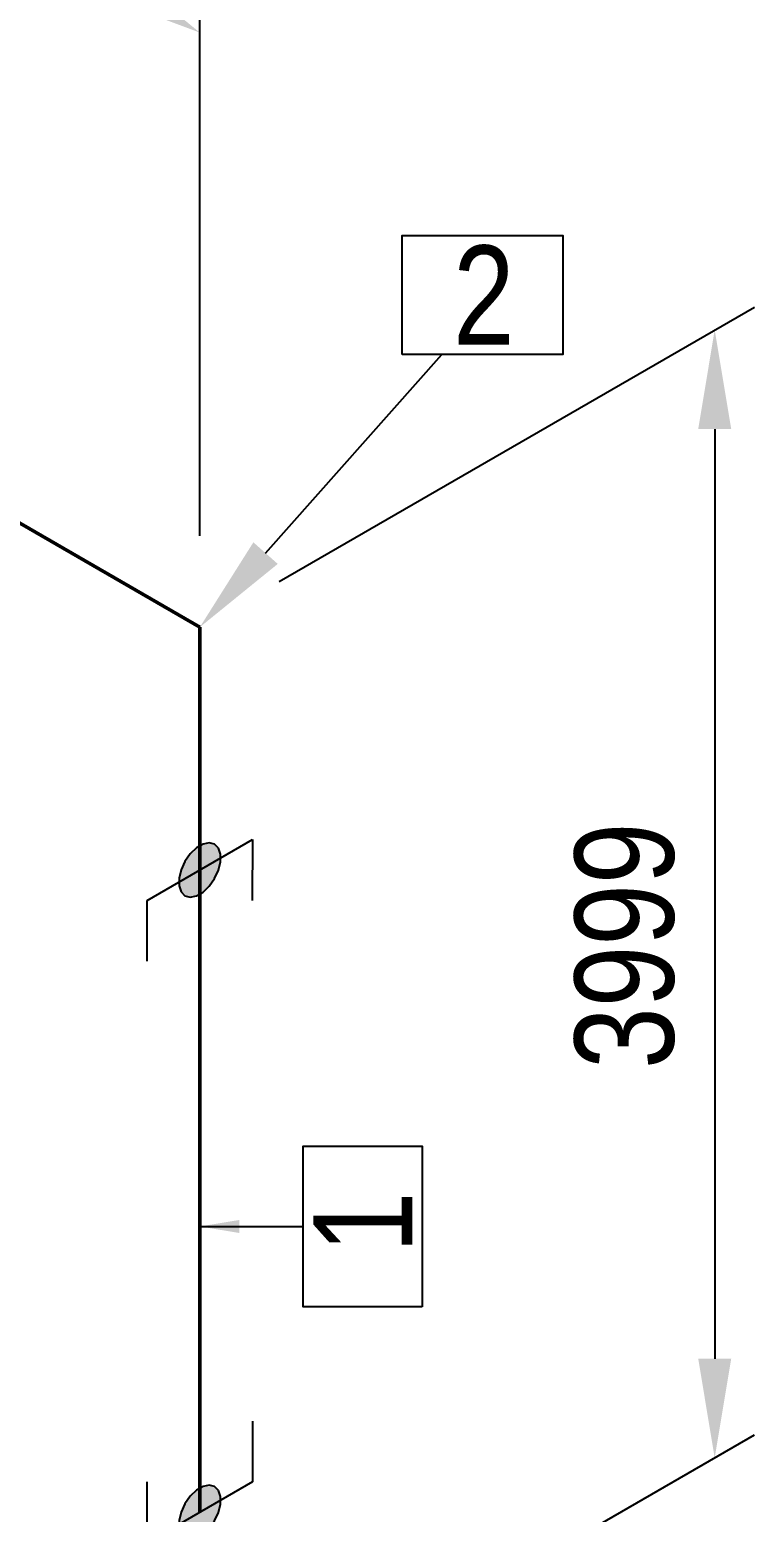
# Model space of a CAD drawing. Header units: millimetres. Extents: x 0 to 594, y 0 to 420.
# Drawn here: x 338.6 to 356.88, y 177.68 to 215.08 of the extents above; entities that cross this region are included whole.
import ezdxf
from ezdxf import colors
from ezdxf.entities.mleader import LeaderData, LeaderLine
from ezdxf.enums import TextEntityAlignment as Align
from ezdxf.math import Vec2, Vec3

# ---------------------------------------------------------------- set-up
doc = ezdxf.new("R2010")
doc.units = ezdxf.units.MM
doc.header["$LTSCALE"] = 0.25
for name, color, linetype in [('용접', 1, 'Continuous'), ('주석', 7, 'Continuous'), ('치수', 1, 'Continuous')]:
    doc.layers.add(name, color=color, linetype=linetype)
doc.layers.add('파이프 작은 보어', color=30, linetype='Continuous', lineweight=50)
doc.styles.add('AdskIsoAnnotation', font='arial.ttf', dxfattribs={"width": 0.8, "height": 1})
doc.styles.add('AdskIsoMetric', font='arial.ttf', dxfattribs={"width": 0.8, "height": 2.5})
doc.styles.add('AdskIsoMetric-30', font='arial.ttf', dxfattribs={"width": 0.8, "height": 2.5})
doc.styles.get("Standard").update_dxf_attribs({"font": 'arial.ttf'})
doc.dimstyles.new('AdskIsoMetric', dxfattribs={"dimtxt": 2.5, "dimasz": 2.5, "dimexe": 1, "dimexo": 2, "dimgap": 0.8, "dimtad": 1, "dimdec": 0, "dimrnd": 1, "dimzin": 0, "dimdsep": 46, "dimtxsty": 'AdskIsoMetric', "dimcen": 0, "dimclrt": 7, "dimadec": 0, "dimazin": 0, "dimtfac": 1, "dimtdec": 0, "dimtmove": 1, "dimatfit": 3, "dimfxl": 0, "dimfrac": 2, "dimtolj": 1, "dimtzin": 0, "dimarcsym": 0})

# ---------------------------------------------------------------- blocks, each defined once
blk = doc.blocks.new('*D58')
at = {"layer": 'Defpoints', "color": 0}
for p in [(342.891, 200.007), (355.881, 179.055), (342.891, 171.555)]:
    blk.add_point(p, dxfattribs=at)
at = {"layer": '치수', "color": 0, "lineweight": -2}
for p, q in [((344.891, 201.161), (356.881, 208.084)), ((355.881, 205.007), (355.881, 181.555)), ((344.891, 172.71), (356.881, 179.633))]:
    blk.add_line(p, q, dxfattribs=at)
at = {"layer": '치수', "color": 0}
for points in [[(355.465, 205.007), (356.298, 205.007), (355.881, 207.507)], [(355.465, 181.555), (356.298, 181.555), (355.881, 179.055)]]:
    blk.add_solid(points, dxfattribs=at)
at = {"layer": '치수', "color": 7, "insert": (353.615, 191.972), "char_height": 2.5, "attachment_point": 5, "rotation": 90, "style": 'AdskIsoMetric-30'}
blk.add_mtext('\\A1;3999', dxfattribs=at)
blk = doc.blocks.new('*D59')
at = {"layer": 'Defpoints', "color": 0}
for p in [(342.891, 215.007), (317.91, 214.429), (342.891, 200.007)]:
    blk.add_point(p, dxfattribs=at)
at = {"layer": '치수', "color": 0, "lineweight": -2}
for p, q in [((317.91, 216.739), (317.91, 230.584)), ((320.075, 228.179), (340.726, 216.257)), ((342.891, 202.316), (342.891, 216.161))]:
    blk.add_line(p, q, dxfattribs=at)
at = {"layer": '치수', "color": 0}
for points in [[(320.284, 228.54), (319.867, 227.818), (317.91, 229.429)], [(340.934, 216.617), (340.517, 215.896), (342.891, 215.007)]]:
    blk.add_solid(points, dxfattribs=at)
at = {"layer": '치수', "color": 7, "insert": (330.84, 224.581), "char_height": 2.5, "attachment_point": 5, "rotation": 330, "style": 'AdskIsoMetric-30'}
blk.add_mtext('\\A1;7990', dxfattribs=at)
blk = doc.blocks.new('엘보우-7-Iso2DSkew90')
at = {"color": 0, "linetype": 'ByBlock', "lineweight": -2, "extrusion": (0.707107, 0.408248, -0.57735)}
for p, q in [((-5.303, 3.062), (0, 0)), ((0, 0), (0, -6.124)), ((0, 0), (0, 0))]:
    blk.add_line(p, q, dxfattribs=at)
blk = doc.blocks.new('SocketWeld-2-IsoRight')
blk.add_hatch(color=256).paths.add_polyline_path([(0.0055, -0.0435), (0.0057, -0.0436), (0.006, -0.0436), (0.0062, -0.0436), (0.0064, -0.0437), (0.0066, -0.0437), (0.0068, -0.0438), (0.007, -0.0438), (0.0072, -0.0439), (0.0075, -0.0439), (0.0077, -0.0439), (0.0079, -0.044), (0.0081, -0.044), (0.0083, -0.0441), (0.0085, -0.0441), (0.0088, -0.0442), (0.009, -0.0442), (0.0092, -0.0443), (0.0094, -0.0443), (0.0096, -0.0443), (0.0098, -0.0444), (0.01, -0.0444), (0.0103, -0.0445), (0.0105, -0.0445), (0.0107, -0.0446), (0.0109, -0.0446), (0.0111, -0.0446), (0.0113, -0.0447), (0.0115, -0.0447), (0.0118, -0.0448), (0.012, -0.0448), (0.0122, -0.0449), (0.0124, -0.0449), (0.0126, -0.0449), (0.0128, -0.045), (0.013, -0.045), (0.0133, -0.0451), (0.0135, -0.0451), (0.0137, -0.0452), (0.0139, -0.0452), (0.0141, -0.0453), (0.0143, -0.0453), (0.0145, -0.0453), (0.0148, -0.0454), (0.015, -0.0454), (0.0152, -0.0455), (0.0154, -0.0455), (0.0156, -0.0456), (0.0158, -0.0456), (0.0161, -0.0456), (0.0161, -0.0456), (0.0162, -0.0456), (0.0164, -0.0455), (0.0166, -0.0455), (0.0168, -0.0455), (0.017, -0.0454), (0.0171, -0.0454), (0.0173, -0.0453), (0.0175, -0.0453), (0.0177, -0.0452), (0.0179, -0.0452), (0.0181, -0.0451), (0.0182, -0.0451), (0.0184, -0.045), (0.0186, -0.045), (0.0188, -0.0449), (0.019, -0.0449), (0.0192, -0.0448), (0.0193, -0.0448), (0.0195, -0.0447), (0.0197, -0.0447), (0.0199, -0.0446), (0.0201, -0.0446), (0.0203, -0.0445), (0.0204, -0.0445), (0.0206, -0.0444), (0.0208, -0.0444), (0.021, -0.0444), (0.0212, -0.0443), (0.0213, -0.0443), (0.0215, -0.0442), (0.0217, -0.0442), (0.0219, -0.0441), (0.0221, -0.0441), (0.0223, -0.044), (0.0224, -0.044), (0.0226, -0.0439), (0.0228, -0.0439), (0.023, -0.0438), (0.0232, -0.0438), (0.0234, -0.0437), (0.0235, -0.0437), (0.0237, -0.0436), (0.0239, -0.0436), (0.0241, -0.0435), (0.0243, -0.0435), (0.0245, -0.0434), (0.0246, -0.0434), (0.0248, -0.0433), (0.025, -0.0433), (0.025, -0.0433), (0.0251, -0.0432), (0.0253, -0.043), (0.0254, -0.0429), (0.0255, -0.0428), (0.0257, -0.0426), (0.0258, -0.0425), (0.0259, -0.0424), (0.0261, -0.0422), (0.0262, -0.0421), (0.0263, -0.042), (0.0265, -0.0418), (0.0266, -0.0417), (0.0267, -0.0416), (0.0269, -0.0414), (0.027, -0.0413), (0.0271, -0.0412), (0.0273, -0.041), (0.0274, -0.0409), (0.0275, -0.0408), (0.0277, -0.0406), (0.0278, -0.0405), (0.0279, -0.0403), (0.0281, -0.0402), (0.0282, -0.0401), (0.0283, -0.0399), (0.0284, -0.0398), (0.0286, -0.0397), (0.0287, -0.0395), (0.0288, -0.0394), (0.029, -0.0393), (0.0291, -0.0391), (0.0292, -0.039), (0.0294, -0.0389), (0.0295, -0.0387), (0.0296, -0.0386), (0.0298, -0.0385), (0.0299, -0.0383), (0.03, -0.0382), (0.0302, -0.0381), (0.0303, -0.0379), (0.0304, -0.0378), (0.0306, -0.0377), (0.0307, -0.0375), (0.0308, -0.0374), (0.031, -0.0373), (0.0311, -0.0371), (0.0312, -0.037), (0.0314, -0.0369), (0.0315, -0.0367), (0.0315, -0.0367), (0.0316, -0.0365), (0.0316, -0.0363), (0.0317, -0.0361), (0.0318, -0.0359), (0.0319, -0.0357), (0.0319, -0.0355), (0.032, -0.0353), (0.0321, -0.0351), (0.0321, -0.0349), (0.0322, -0.0346), (0.0323, -0.0344), (0.0323, -0.0342), (0.0324, -0.034), (0.0325, -0.0338), (0.0325, -0.0336), (0.0326, -0.0334), (0.0327, -0.0332), (0.0328, -0.033), (0.0328, -0.0328), (0.0329, -0.0326), (0.033, -0.0324), (0.033, -0.0322), (0.0331, -0.0319), (0.0332, -0.0317), (0.0332, -0.0315), (0.0333, -0.0313), (0.0334, -0.0311), (0.0335, -0.0309), (0.0335, -0.0307), (0.0336, -0.0305), (0.0337, -0.0303), (0.0337, -0.0301), (0.0338, -0.0299), (0.0339, -0.0297), (0.0339, -0.0295), (0.034, -0.0292), (0.0341, -0.029), (0.0342, -0.0288), (0.0342, -0.0286), (0.0343, -0.0284), (0.0344, -0.0282), (0.0344, -0.028), (0.0345, -0.0278), (0.0346, -0.0276), (0.0346, -0.0274), (0.0347, -0.0272), (0.0348, -0.027), (0.0349, -0.0268), (0.0349, -0.0265), (0.0349, -0.0265), (0.0349, -0.0263), (0.0349, -0.026), (0.0349, -0.0258), (0.0349, -0.0255), (0.0349, -0.0252), (0.0349, -0.025), (0.0349, -0.0247), (0.0349, -0.0245), (0.0349, -0.0242), (0.0349, -0.0239), (0.0349, -0.0237), (0.0349, -0.0234), (0.0349, -0.0232), (0.0349, -0.0229), (0.0349, -0.0226), (0.0349, -0.0224), (0.0349, -0.0221), (0.0349, -0.0219), (0.0349, -0.0216), (0.0349, -0.0213), (0.0349, -0.0211), (0.0349, -0.0208), (0.0349, -0.0206), (0.0349, -0.0203), (0.0349, -0.02), (0.0349, -0.0198), (0.0349, -0.0195), (0.0349, -0.0192), (0.0349, -0.019), (0.0349, -0.0187), (0.0349, -0.0185), (0.0349, -0.0182), (0.0349, -0.0179), (0.0349, -0.0177), (0.0349, -0.0174), (0.0349, -0.0172), (0.0349, -0.0169), (0.0349, -0.0166), (0.0349, -0.0164), (0.0349, -0.0161), (0.0349, -0.0159), (0.0349, -0.0156), (0.0349, -0.0153), (0.0349, -0.0151), (0.0349, -0.0148), (0.0349, -0.0146), (0.0349, -0.0143), (0.0349, -0.014), (0.0349, -0.0138), (0.0349, -0.0138), (0.0349, -0.0135), (0.0348, -0.0132), (0.0347, -0.0129), (0.0346, -0.0126), (0.0346, -0.0123), (0.0345, -0.012), (0.0344, -0.0118), (0.0344, -0.0115), (0.0343, -0.0112), (0.0342, -0.0109), (0.0342, -0.0106), (0.0341, -0.0103), (0.034, -0.01), (0.0339, -0.0097), (0.0339, -0.0095), (0.0338, -0.0092), (0.0337, -0.0089), (0.0337, -0.0086), (0.0336, -0.0083), (0.0335, -0.008), (0.0335, -0.0077), (0.0334, -0.0074), (0.0333, -0.0071), (0.0332, -0.0069), (0.0332, -0.0066), (0.0331, -0.0063), (0.033, -0.006), (0.033, -0.0057), (0.0329, -0.0054), (0.0328, -0.0051), (0.0328, -0.0048), (0.0327, -0.0046), (0.0326, -0.0043), (0.0325, -0.004), (0.0325, -0.0037), (0.0324, -0.0034), (0.0323, -0.0031), (0.0323, -0.0028), (0.0322, -0.0025), (0.0321, -0.0022), (0.0321, -0.002), (0.032, -0.0017), (0.0319, -0.0014), (0.0319, -0.0011), (0.0318, -0.0008), (0.0317, -0.0005), (0.0316, -0.0002), (0.0316, 0.0001), (0.0315, 0.0003), (0.0315, 0.0003), (0.0314, 0.0006), (0.0312, 0.0009), (0.0311, 0.0012), (0.031, 0.0015), (0.0308, 0.0018), (0.0307, 0.0021), (0.0306, 0.0024), (0.0304, 0.0026), (0.0303, 0.0029), (0.0302, 0.0032), (0.03, 0.0035), (0.0299, 0.0038), (0.0298, 0.0041), (0.0296, 0.0044), (0.0295, 0.0047), (0.0294, 0.0049), (0.0292, 0.0052), (0.0291, 0.0055), (0.029, 0.0058), (0.0288, 0.0061), (0.0287, 0.0064), (0.0286, 0.0067), (0.0284, 0.007), (0.0283, 0.0072), (0.0282, 0.0075), (0.0281, 0.0078), (0.0279, 0.0081), (0.0278, 0.0084), (0.0277, 0.0087), (0.0275, 0.009), (0.0274, 0.0093), (0.0273, 0.0095), (0.0271, 0.0098), (0.027, 0.0101), (0.0269, 0.0104), (0.0267, 0.0107), (0.0266, 0.011), (0.0265, 0.0113), (0.0263, 0.0116), (0.0262, 0.0118), (0.0261, 0.0121), (0.0259, 0.0124), (0.0258, 0.0127), (0.0257, 0.013), (0.0255, 0.0133), (0.0254, 0.0136), (0.0253, 0.0139), (0.0251, 0.0141), (0.025, 0.0144), (0.025, 0.0144), (0.0248, 0.0147), (0.0246, 0.015), (0.0245, 0.0152), (0.0243, 0.0155), (0.0241, 0.0157), (0.0239, 0.016), (0.0237, 0.0162), (0.0235, 0.0165), (0.0234, 0.0168), (0.0232, 0.017), (0.023, 0.0173), (0.0228, 0.0175), (0.0226, 0.0178), (0.0224, 0.0181), (0.0223, 0.0183), (0.0221, 0.0186), (0.0219, 0.0188), (0.0217, 0.0191), (0.0215, 0.0193), (0.0213, 0.0196), (0.0212, 0.0199), (0.021, 0.0201), (0.0208, 0.0204), (0.0206, 0.0206), (0.0204, 0.0209), (0.0203, 0.0212), (0.0201, 0.0214), (0.0199, 0.0217), (0.0197, 0.0219), (0.0195, 0.0222), (0.0193, 0.0225), (0.0192, 0.0227), (0.019, 0.023), (0.0188, 0.0232), (0.0186, 0.0235), (0.0184, 0.0237), (0.0182, 0.024), (0.0181, 0.0243), (0.0179, 0.0245), (0.0177, 0.0248), (0.0175, 0.025), (0.0173, 0.0253), (0.0171, 0.0256), (0.017, 0.0258), (0.0168, 0.0261), (0.0166, 0.0263), (0.0164, 0.0266), (0.0162, 0.0268), (0.0161, 0.0271), (0.0161, 0.0271), (0.0158, 0.0273), (0.0156, 0.0275), (0.0154, 0.0277), (0.0152, 0.0279), (0.015, 0.0281), (0.0148, 0.0283), (0.0145, 0.0285), (0.0143, 0.0287), (0.0141, 0.0289), (0.0139, 0.0292), (0.0137, 0.0294), (0.0135, 0.0296), (0.0133, 0.0298), (0.013, 0.03), (0.0128, 0.0302), (0.0126, 0.0304), (0.0124, 0.0306), (0.0122, 0.0308), (0.012, 0.031), (0.0118, 0.0312), (0.0115, 0.0314), (0.0113, 0.0316), (0.0111, 0.0318), (0.0109, 0.032), (0.0107, 0.0322), (0.0105, 0.0324), (0.0103, 0.0326), (0.01, 0.0328), (0.0098, 0.033), (0.0096, 0.0332), (0.0094, 0.0334), (0.0092, 0.0337), (0.009, 0.0339), (0.0088, 0.0341), (0.0085, 0.0343), (0.0083, 0.0345), (0.0081, 0.0347), (0.0079, 0.0349), (0.0077, 0.0351), (0.0075, 0.0353), (0.0072, 0.0355), (0.007, 0.0357), (0.0068, 0.0359), (0.0066, 0.0361), (0.0064, 0.0363), (0.0062, 0.0365), (0.006, 0.0367), (0.0057, 0.0369), (0.0055, 0.0371), (0.0055, 0.0371), (0.0053, 0.0373), (0.0051, 0.0374), (0.0049, 0.0375), (0.0046, 0.0377), (0.0044, 0.0378), (0.0042, 0.0379), (0.004, 0.038), (0.0037, 0.0382), (0.0035, 0.0383), (0.0033, 0.0384), (0.003, 0.0386), (0.0028, 0.0387), (0.0026, 0.0388), (0.0024, 0.039), (0.0021, 0.0391), (0.0019, 0.0392), (0.0017, 0.0393), (0.0015, 0.0395), (0.0012, 0.0396), (0.001, 0.0397), (0.0008, 0.0399), (0.0006, 0.04), (0.0003, 0.0401), (0.0001, 0.0403), (-0.0001, 0.0404), (-0.0003, 0.0405), (-0.0006, 0.0406), (-0.0008, 0.0408), (-0.001, 0.0409), (-0.0012, 0.041), (-0.0015, 0.0412), (-0.0017, 0.0413), (-0.0019, 0.0414), (-0.0021, 0.0416), (-0.0024, 0.0417), (-0.0026, 0.0418), (-0.0028, 0.042), (-0.003, 0.0421), (-0.0033, 0.0422), (-0.0035, 0.0423), (-0.0037, 0.0425), (-0.004, 0.0426), (-0.0042, 0.0427), (-0.0044, 0.0429), (-0.0046, 0.043), (-0.0049, 0.0431), (-0.0051, 0.0433), (-0.0053, 0.0434), (-0.0055, 0.0435), (-0.0055, 0.0435), (-0.0057, 0.0436), (-0.006, 0.0436), (-0.0062, 0.0436), (-0.0064, 0.0437), (-0.0066, 0.0437), (-0.0068, 0.0438), (-0.007, 0.0438), (-0.0072, 0.0439), (-0.0075, 0.0439), (-0.0077, 0.0439), (-0.0079, 0.044), (-0.0081, 0.044), (-0.0083, 0.0441), (-0.0085, 0.0441), (-0.0088, 0.0442), (-0.009, 0.0442), (-0.0092, 0.0443), (-0.0094, 0.0443), (-0.0096, 0.0443), (-0.0098, 0.0444), (-0.01, 0.0444), (-0.0103, 0.0445), (-0.0105, 0.0445), (-0.0107, 0.0446), (-0.0109, 0.0446), (-0.0111, 0.0446), (-0.0113, 0.0447), (-0.0115, 0.0447), (-0.0118, 0.0448), (-0.012, 0.0448), (-0.0122, 0.0449), (-0.0124, 0.0449), (-0.0126, 0.0449), (-0.0128, 0.045), (-0.013, 0.045), (-0.0133, 0.0451), (-0.0135, 0.0451), (-0.0137, 0.0452), (-0.0139, 0.0452), (-0.0141, 0.0453), (-0.0143, 0.0453), (-0.0145, 0.0453), (-0.0148, 0.0454), (-0.015, 0.0454), (-0.0152, 0.0455), (-0.0154, 0.0455), (-0.0156, 0.0456), (-0.0158, 0.0456), (-0.0161, 0.0456), (-0.0161, 0.0456), (-0.0162, 0.0456), (-0.0164, 0.0455), (-0.0166, 0.0455), (-0.0168, 0.0455), (-0.017, 0.0454), (-0.0171, 0.0454), (-0.0173, 0.0453), (-0.0175, 0.0453), (-0.0177, 0.0452), (-0.0179, 0.0452), (-0.0181, 0.0451), (-0.0182, 0.0451), (-0.0184, 0.045), (-0.0186, 0.045), (-0.0188, 0.0449), (-0.019, 0.0449), (-0.0192, 0.0448), (-0.0193, 0.0448), (-0.0195, 0.0447), (-0.0197, 0.0447), (-0.0199, 0.0446), (-0.0201, 0.0446), (-0.0203, 0.0445), (-0.0204, 0.0445), (-0.0206, 0.0444), (-0.0208, 0.0444), (-0.021, 0.0444), (-0.0212, 0.0443), (-0.0213, 0.0443), (-0.0215, 0.0442), (-0.0217, 0.0442), (-0.0219, 0.0441), (-0.0221, 0.0441), (-0.0223, 0.044), (-0.0224, 0.044), (-0.0226, 0.0439), (-0.0228, 0.0439), (-0.023, 0.0438), (-0.0232, 0.0438), (-0.0234, 0.0437), (-0.0235, 0.0437), (-0.0237, 0.0436), (-0.0239, 0.0436), (-0.0241, 0.0435), (-0.0243, 0.0435), (-0.0245, 0.0434), (-0.0246, 0.0434), (-0.0248, 0.0433), (-0.025, 0.0433), (-0.025, 0.0433), (-0.0251, 0.0432), (-0.0253, 0.043), (-0.0254, 0.0429), (-0.0255, 0.0428), (-0.0257, 0.0426), (-0.0258, 0.0425), (-0.0259, 0.0424), (-0.0261, 0.0422), (-0.0262, 0.0421), (-0.0263, 0.042), (-0.0265, 0.0418), (-0.0266, 0.0417), (-0.0267, 0.0416), (-0.0269, 0.0414), (-0.027, 0.0413), (-0.0271, 0.0412), (-0.0273, 0.041), (-0.0274, 0.0409), (-0.0275, 0.0408), (-0.0277, 0.0406), (-0.0278, 0.0405), (-0.0279, 0.0403), (-0.0281, 0.0402), (-0.0282, 0.0401), (-0.0283, 0.0399), (-0.0284, 0.0398), (-0.0286, 0.0397), (-0.0287, 0.0395), (-0.0288, 0.0394), (-0.029, 0.0393), (-0.0291, 0.0391), (-0.0292, 0.039), (-0.0294, 0.0389), (-0.0295, 0.0387), (-0.0296, 0.0386), (-0.0298, 0.0385), (-0.0299, 0.0383), (-0.03, 0.0382), (-0.0302, 0.0381), (-0.0303, 0.0379), (-0.0304, 0.0378), (-0.0306, 0.0377), (-0.0307, 0.0375), (-0.0308, 0.0374), (-0.031, 0.0373), (-0.0311, 0.0371), (-0.0312, 0.037), (-0.0314, 0.0369), (-0.0315, 0.0367), (-0.0315, 0.0367), (-0.0316, 0.0365), (-0.0316, 0.0363), (-0.0317, 0.0361), (-0.0318, 0.0359), (-0.0319, 0.0357), (-0.0319, 0.0355), (-0.032, 0.0353), (-0.0321, 0.0351), (-0.0321, 0.0349), (-0.0322, 0.0346), (-0.0323, 0.0344), (-0.0323, 0.0342), (-0.0324, 0.034), (-0.0325, 0.0338), (-0.0325, 0.0336), (-0.0326, 0.0334), (-0.0327, 0.0332), (-0.0328, 0.033), (-0.0328, 0.0328), (-0.0329, 0.0326), (-0.033, 0.0324), (-0.033, 0.0322), (-0.0331, 0.0319), (-0.0332, 0.0317), (-0.0332, 0.0315), (-0.0333, 0.0313), (-0.0334, 0.0311), (-0.0335, 0.0309), (-0.0335, 0.0307), (-0.0336, 0.0305), (-0.0337, 0.0303), (-0.0337, 0.0301), (-0.0338, 0.0299), (-0.0339, 0.0297), (-0.0339, 0.0295), (-0.034, 0.0292), (-0.0341, 0.029), (-0.0342, 0.0288), (-0.0342, 0.0286), (-0.0343, 0.0284), (-0.0344, 0.0282), (-0.0344, 0.028), (-0.0345, 0.0278), (-0.0346, 0.0276), (-0.0346, 0.0274), (-0.0347, 0.0272), (-0.0348, 0.027), (-0.0349, 0.0268), (-0.0349, 0.0265), (-0.0349, 0.0265), (-0.0349, 0.0263), (-0.0349, 0.026), (-0.0349, 0.0258), (-0.0349, 0.0255), (-0.0349, 0.0252), (-0.0349, 0.025), (-0.0349, 0.0247), (-0.0349, 0.0245), (-0.0349, 0.0242), (-0.0349, 0.0239), (-0.0349, 0.0237), (-0.0349, 0.0234), (-0.0349, 0.0232), (-0.0349, 0.0229), (-0.0349, 0.0226), (-0.0349, 0.0224), (-0.0349, 0.0221), (-0.0349, 0.0219), (-0.0349, 0.0216), (-0.0349, 0.0213), (-0.0349, 0.0211), (-0.0349, 0.0208), (-0.0349, 0.0206), (-0.0349, 0.0203), (-0.0349, 0.02), (-0.0349, 0.0198), (-0.0349, 0.0195), (-0.0349, 0.0192), (-0.0349, 0.019), (-0.0349, 0.0187), (-0.0349, 0.0185), (-0.0349, 0.0182), (-0.0349, 0.0179), (-0.0349, 0.0177), (-0.0349, 0.0174), (-0.0349, 0.0172), (-0.0349, 0.0169), (-0.0349, 0.0166), (-0.0349, 0.0164), (-0.0349, 0.0161), (-0.0349, 0.0159), (-0.0349, 0.0156), (-0.0349, 0.0153), (-0.0349, 0.0151), (-0.0349, 0.0148), (-0.0349, 0.0146), (-0.0349, 0.0143), (-0.0349, 0.014), (-0.0349, 0.0138), (-0.0349, 0.0138), (-0.0349, 0.0135), (-0.0348, 0.0132), (-0.0347, 0.0129), (-0.0346, 0.0126), (-0.0346, 0.0123), (-0.0345, 0.012), (-0.0344, 0.0118), (-0.0344, 0.0115), (-0.0343, 0.0112), (-0.0342, 0.0109), (-0.0342, 0.0106), (-0.0341, 0.0103), (-0.034, 0.01), (-0.0339, 0.0097), (-0.0339, 0.0095), (-0.0338, 0.0092), (-0.0337, 0.0089), (-0.0337, 0.0086), (-0.0336, 0.0083), (-0.0335, 0.008), (-0.0335, 0.0077), (-0.0334, 0.0074), (-0.0333, 0.0071), (-0.0332, 0.0069), (-0.0332, 0.0066), (-0.0331, 0.0063), (-0.033, 0.006), (-0.033, 0.0057), (-0.0329, 0.0054), (-0.0328, 0.0051), (-0.0328, 0.0048), (-0.0327, 0.0046), (-0.0326, 0.0043), (-0.0325, 0.004), (-0.0325, 0.0037), (-0.0324, 0.0034), (-0.0323, 0.0031), (-0.0323, 0.0028), (-0.0322, 0.0025), (-0.0321, 0.0022), (-0.0321, 0.002), (-0.032, 0.0017), (-0.0319, 0.0014), (-0.0319, 0.0011), (-0.0318, 0.0008), (-0.0317, 0.0005), (-0.0316, 0.0002), (-0.0316, -0.0001), (-0.0315, -0.0003), (-0.0315, -0.0003), (-0.0314, -0.0006), (-0.0312, -0.0009), (-0.0311, -0.0012), (-0.031, -0.0015), (-0.0308, -0.0018), (-0.0307, -0.0021), (-0.0306, -0.0024), (-0.0304, -0.0026), (-0.0303, -0.0029), (-0.0302, -0.0032), (-0.03, -0.0035), (-0.0299, -0.0038), (-0.0298, -0.0041), (-0.0296, -0.0044), (-0.0295, -0.0047), (-0.0294, -0.0049), (-0.0292, -0.0052), (-0.0291, -0.0055), (-0.029, -0.0058), (-0.0288, -0.0061), (-0.0287, -0.0064), (-0.0286, -0.0067), (-0.0284, -0.007), (-0.0283, -0.0072), (-0.0282, -0.0075), (-0.0281, -0.0078), (-0.0279, -0.0081), (-0.0278, -0.0084), (-0.0277, -0.0087), (-0.0275, -0.009), (-0.0274, -0.0093), (-0.0273, -0.0095), (-0.0271, -0.0098), (-0.027, -0.0101), (-0.0269, -0.0104), (-0.0267, -0.0107), (-0.0266, -0.011), (-0.0265, -0.0113), (-0.0263, -0.0116), (-0.0262, -0.0118), (-0.0261, -0.0121), (-0.0259, -0.0124), (-0.0258, -0.0127), (-0.0257, -0.013), (-0.0255, -0.0133), (-0.0254, -0.0136), (-0.0253, -0.0139), (-0.0251, -0.0141), (-0.025, -0.0144), (-0.025, -0.0144), (-0.0248, -0.0147), (-0.0246, -0.015), (-0.0245, -0.0152), (-0.0243, -0.0155), (-0.0241, -0.0157), (-0.0239, -0.016), (-0.0237, -0.0162), (-0.0235, -0.0165), (-0.0234, -0.0168), (-0.0232, -0.017), (-0.023, -0.0173), (-0.0228, -0.0175), (-0.0226, -0.0178), (-0.0224, -0.0181), (-0.0223, -0.0183), (-0.0221, -0.0186), (-0.0219, -0.0188), (-0.0217, -0.0191), (-0.0215, -0.0193), (-0.0213, -0.0196), (-0.0212, -0.0199), (-0.021, -0.0201), (-0.0208, -0.0204), (-0.0206, -0.0206), (-0.0204, -0.0209), (-0.0203, -0.0212), (-0.0201, -0.0214), (-0.0199, -0.0217), (-0.0197, -0.0219), (-0.0195, -0.0222), (-0.0193, -0.0225), (-0.0192, -0.0227), (-0.019, -0.023), (-0.0188, -0.0232), (-0.0186, -0.0235), (-0.0184, -0.0237), (-0.0182, -0.024), (-0.0181, -0.0243), (-0.0179, -0.0245), (-0.0177, -0.0248), (-0.0175, -0.025), (-0.0173, -0.0253), (-0.0171, -0.0256), (-0.017, -0.0258), (-0.0168, -0.0261), (-0.0166, -0.0263), (-0.0164, -0.0266), (-0.0162, -0.0268), (-0.0161, -0.0271), (-0.0161, -0.0271), (-0.0158, -0.0273), (-0.0156, -0.0275), (-0.0154, -0.0277), (-0.0152, -0.0279), (-0.015, -0.0281), (-0.0148, -0.0283), (-0.0145, -0.0285), (-0.0143, -0.0287), (-0.0141, -0.0289), (-0.0139, -0.0292), (-0.0137, -0.0294), (-0.0135, -0.0296), (-0.0133, -0.0298), (-0.013, -0.03), (-0.0128, -0.0302), (-0.0126, -0.0304), (-0.0124, -0.0306), (-0.0122, -0.0308), (-0.012, -0.031), (-0.0118, -0.0312), (-0.0115, -0.0314), (-0.0113, -0.0316), (-0.0111, -0.0318), (-0.0109, -0.032), (-0.0107, -0.0322), (-0.0105, -0.0324), (-0.0103, -0.0326), (-0.01, -0.0328), (-0.0098, -0.033), (-0.0096, -0.0332), (-0.0094, -0.0334), (-0.0092, -0.0337), (-0.009, -0.0339), (-0.0088, -0.0341), (-0.0085, -0.0343), (-0.0083, -0.0345), (-0.0081, -0.0347), (-0.0079, -0.0349), (-0.0077, -0.0351), (-0.0075, -0.0353), (-0.0072, -0.0355), (-0.007, -0.0357), (-0.0068, -0.0359), (-0.0066, -0.0361), (-0.0064, -0.0363), (-0.0062, -0.0365), (-0.006, -0.0367), (-0.0057, -0.0369), (-0.0055, -0.0371), (-0.0055, -0.0371), (-0.0053, -0.0373), (-0.0051, -0.0374), (-0.0049, -0.0375), (-0.0046, -0.0377), (-0.0044, -0.0378), (-0.0042, -0.0379), (-0.004, -0.038), (-0.0037, -0.0382), (-0.0035, -0.0383), (-0.0033, -0.0384), (-0.003, -0.0386), (-0.0028, -0.0387), (-0.0026, -0.0388), (-0.0024, -0.039), (-0.0021, -0.0391), (-0.0019, -0.0392), (-0.0017, -0.0393), (-0.0015, -0.0395), (-0.0012, -0.0396), (-0.001, -0.0397), (-0.0008, -0.0399), (-0.0006, -0.04), (-0.0003, -0.0401), (-0.0001, -0.0403), (0.0001, -0.0404), (0.0003, -0.0405), (0.0006, -0.0406), (0.0008, -0.0408), (0.001, -0.0409), (0.0012, -0.041), (0.0015, -0.0412), (0.0017, -0.0413), (0.0019, -0.0414), (0.0021, -0.0416), (0.0024, -0.0417), (0.0026, -0.0418), (0.0028, -0.042), (0.003, -0.0421), (0.0033, -0.0422), (0.0035, -0.0423), (0.0037, -0.0425), (0.004, -0.0426), (0.0042, -0.0427), (0.0044, -0.0429), (0.0046, -0.043), (0.0049, -0.0431), (0.0051, -0.0433), (0.0053, -0.0434)], flags=0)
at = {"color": 0, "linetype": 'ByBlock', "lineweight": -2, "extrusion": (-0.707107, -0.408248, 0.57735)}
for p, q in [((-0.0884, 0.1531), (0, 0.1021)), ((0, 0.1021), (0, -0.1021)), ((-0.0315, 0.0367), (-0.0349, 0.0265)), ((-0.0349, 0.0265), (-0.0349, 0.0138)), ((-0.025, 0.0433), (-0.0315, 0.0367)), ((-0.0161, 0.0456), (-0.025, 0.0433)), ((-0.0055, 0.0435), (-0.0161, 0.0456)), ((0.0055, 0.0371), (-0.0055, 0.0435)), ((0.0161, 0.0271), (0.0055, 0.0371)), ((0.025, 0.0144), (0.0161, 0.0271)), ((-0.0349, 0.0138), (-0.0315, -0.0003)), ((0.0315, 0.0003), (0.025, 0.0144)), ((0.0349, -0.0138), (0.0315, 0.0003)), ((-0.0315, -0.0003), (-0.025, -0.0144)), ((-0.025, -0.0144), (-0.0161, -0.0271)), ((0.0349, -0.0265), (0.0349, -0.0138)), ((-0.0161, -0.0271), (-0.0055, -0.0371)), ((-0.0055, -0.0371), (0.0055, -0.0435)), ((0.0055, -0.0435), (0.0161, -0.0456)), ((0.0161, -0.0456), (0.025, -0.0433)), ((0.025, -0.0433), (0.0315, -0.0367)), ((0.0315, -0.0367), (0.0349, -0.0265)), ((0, -0.1021), (-0.0884, -0.051))]:
    blk.add_line(p, q, dxfattribs=at)
blk = doc.blocks.new('AnnoRect')
at = {"color": 0, "linetype": 'ByBlock', "lineweight": -2}
blk.add_wipeout([(-0.81, -0.6), (-0.81, 0.6), (0.81, 0.6), (0.81, -0.6)], dxfattribs=at)
blk.add_lwpolyline([(-0.81, -0.6), (-0.81, 0.6), (0.81, 0.6), (0.81, -0.6)], close=True, dxfattribs=at)
at = {"color": 0, "linetype": 'ByBlock', "lineweight": -2, "style": 'AdskIsoAnnotation', "width": 0.8}
blk.add_attdef('XX', text='', height=1, dxfattribs=at).set_placement((0, 0), align=Align.MIDDLE_CENTER)

msp = doc.modelspace()

# ---------------------------------------------------------------- linework, layer by layer
at = {"layer": '파이프 작은 보어'}
msp.add_lwpolyline([(342.8909, 193.8829), (342.8909, 177.679)], dxfattribs=at)

# ---------------------------------------------------------------- block references
at = {"layer": '용접', "xscale": 15, "yscale": 15, "zscale": 15}
for p, rotation in [((342.8909, 193.8829), 119.9999999097023), ((342.8909, 177.679), 299.9999999468143)]:
    msp.add_blockref('SocketWeld-2-IsoRight', p, dxfattribs=dict(at, rotation=rotation))
at = {"layer": '파이프 작은 보어'}
msp.add_blockref('엘보우-7-Iso2DSkew90', (342.8909, 200.0066), dxfattribs=at)

# ---------------------------------------------------------------- dimensions: what is measured, and where the dimension line sits
at = {"layer": '치수'}
for base, p1, p2, angle, text, override, picture, middle in [((342.8909, 215.0066), (317.9102, 214.4292), (342.8909, 200.0066), 330, '7990', {"dimtad": 0, "dimlfac": 276.984524, "dimtxsty": 'AdskIsoMetric-30', "dimse1": 0, "dimse2": 0, "dimsd1": 0, "dimsd2": 0, "dimtmove": 1}, '*D59', (330.8405, 224.5808)), ((355.8813, 179.0552), (342.8909, 200.0066), (342.8909, 171.5552), 270, '3999', {"dimtad": 0, "dimlfac": 140.543488, "dimtxsty": 'AdskIsoMetric-30', "dimse1": 0, "dimse2": 0, "dimsd1": 0, "dimsd2": 0, "dimtmove": 1}, '*D58', (353.615, 191.9725))]:
    dim = msp.add_linear_dim(base=base, p1=p1, p2=p2, angle=angle, text=text, dimstyle='AdskIsoMetric', override=override, dxfattribs=at)
    dim.commit()
    dim.dimension.update_dxf_attribs({"geometry": picture, "text_midpoint": middle, "dimtype": 160})

# ---------------------------------------------------------------- leaders
at = {"layer": '주석'}
ml = msp.add_multileader_mtext('Standard', dxfattribs=at)
ml.set_content('')
ml.set_leader_properties()
ml.build(insert=Vec2(0, 0))
ml.multileader.update_dxf_attribs({"dogleg_length": 0, "arrow_head_size": 2.5})
ctx = ml.context
ctx.base_point, ctx.arrow_head_size, ctx.plane_origin = Vec3(349, 206.8901), 2.5, Vec3(0, 7.8901)
notes = []
notes.append((ctx, [(0, (1, 1, 0), (349, 206.8901), (-1, 0), 0, [(0, [(342.8909, 200.0066)], 0, [])])]))
ctx.mtext, ml.multileader.dxf.content_type = None, 0
ml = msp.add_multileader_mtext('Standard', dxfattribs=at)
ml.set_content('')
ml.set_leader_properties()
ml.build(insert=Vec2(0, 0))
ml.multileader.update_dxf_attribs({"dogleg_length": 0, "arrow_head_size": 0})
ctx = ml.context
ctx.base_point, ctx.arrow_head_size, ctx.plane_origin = Vec3(345.5, 184.8901), 0, Vec3(0, 7.8901)
notes.append((ctx, [(0, (1, 1, 0), (345.5, 184.8901), (-1, 0), 0, [(0, [(342.8909, 184.8901)], 0, [])])]))
ctx.mtext, ml.multileader.dxf.content_type = None, 0
for ctx, leaders in notes:
    for number, flags, end, landing, length, lines in leaders:
        leader = LeaderData()
        leader.index, (leader.has_last_leader_line, leader.has_dogleg_vector, leader.attachment_direction) = number, flags
        leader.last_leader_point, leader.dogleg_vector, leader.dogleg_length = Vec3(end), Vec3(landing), length
        for number, points, colour, breaks in lines:
            line = LeaderLine()
            line.index, line.vertices, line.color, line.breaks = number, Vec3.list(points), colors.encode_raw_color(colour), breaks
            leader.lines.append(line)
        ctx.leaders.append(leader)

# ---------------------------------------------------------------- next in the draw order: block references
ref = msp.add_blockref('AnnoRect', (350.0238, 208.39), dxfattribs=dict(at, xscale=2.5, yscale=2.5, zscale=2.5))
ref.add_attrib('XX_001', '2', (349.2796, 207.1349), dxfattribs={"layer": '0', "color": 0, "linetype": 'ByBlock', "lineweight": -2, "height": 2.5, "style": 'AdskIsoAnnotation', "width": 0.8})
ref = msp.add_blockref('AnnoRect', (347, 184.8901), dxfattribs=dict(at, xscale=2.500000000000001, yscale=2.500000000000001, zscale=2.500000000000001, rotation=89.99999989872036))
ref.add_attrib('XX_001', '1', (348.2551, 184.2175), dxfattribs={"layer": '0', "color": 0, "linetype": 'ByBlock', "lineweight": -2, "height": 2.5, "rotation": 90, "style": 'AdskIsoAnnotation', "width": 0.8})

doc.saveas('drawing.dxf')
